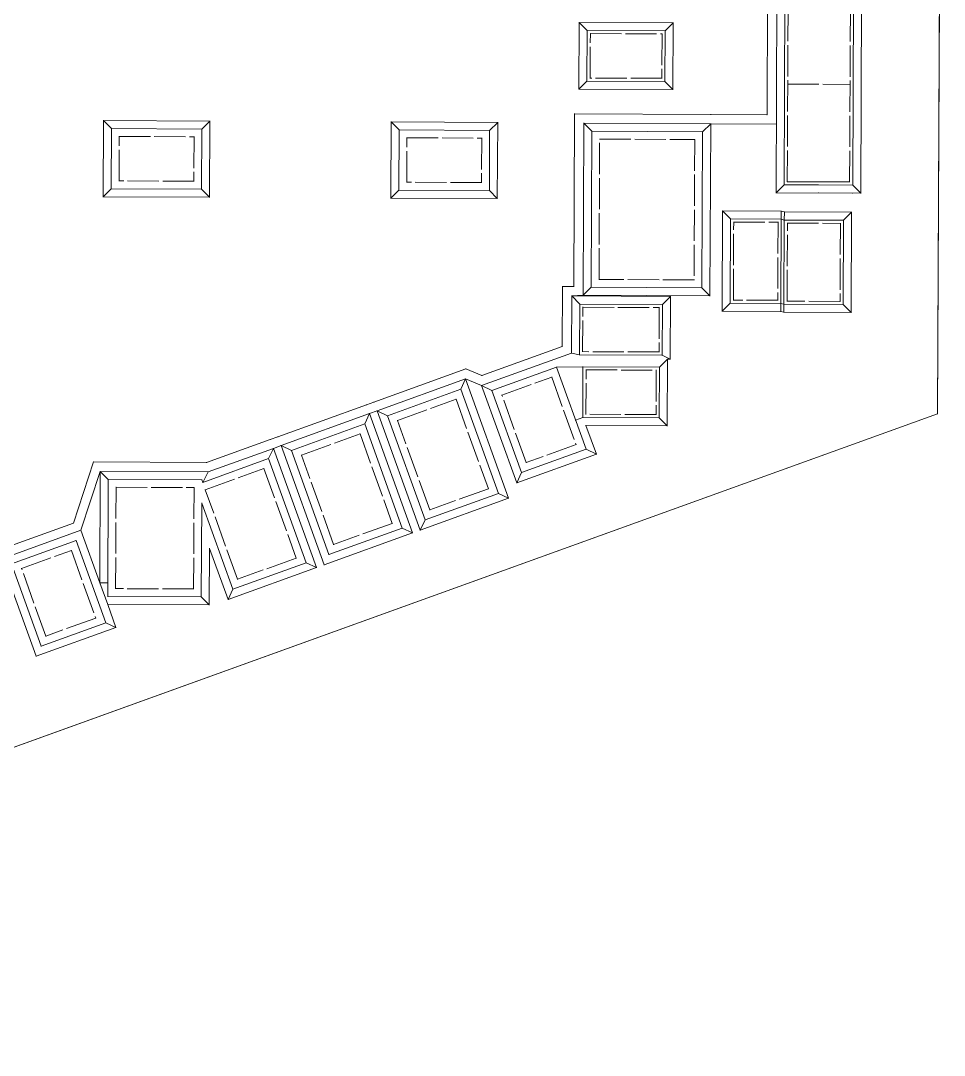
# Model space of a CAD drawing. Header units: metres. Extents: x 241585 to 241700, y 1156640 to 1156774.
# Drawn here: x 241640.4 to 241699.6, y 1156639.6 to 1156706 of the extents above; entities that cross this region are included whole.
import ezdxf

# ---------------------------------------------------------------- set-up
doc = ezdxf.new("R2010")
doc.units = ezdxf.units.M
doc.linetypes.add('DASHED', pattern=[2.25, 2, -0.25])
doc.layers.add('Velddata', color=7, linetype='Continuous')

# ---------------------------------------------------------------- blocks, each defined once
blk = doc.blocks.new('INVISIBLE')
at = {"color": 0, "linetype": 'Continuous', "lineweight": 9}
for p, q in [((-0.0125, 0), (0.0125, 0)), ((0, -0.0125), (0, 0.0125))]:
    blk.add_line(p, q, dxfattribs=at)

msp = doc.modelspace()

# ---------------------------------------------------------------- linework, layer by layer
at = {"layer": 'Velddata', "color": 1, "linetype": 'Continuous', "lineweight": 0}
for p, q in [((241699.627, 1156773.512, 28.23), (241699.2, 1156680.78, 28.23)), ((241688.258, 1156699.964, 29.43), (241688.437, 1156738.868, 29.43)), ((241675.867, 1156688.947, 29.43), (241675.918, 1156700.021, 29.43)), ((241675.918, 1156700.021, 29.43), (241684.648, 1156699.981, 29.43)), ((241684.648, 1156699.981, 29.43), (241688.258, 1156699.964, 29.43)), ((241684.646, 1156699.381, 28.23), (241688.855, 1156699.361, 28.23)), ((241675.12, 1156685.09, 29.43), (241675.137, 1156688.951, 29.43)), ((241675.867, 1156688.947, 29.43), (241675.137, 1156688.951, 29.43)), ((241675.735, 1156688.337, 28.23), (241676.465, 1156688.388, 28.23)), ((241669.969, 1156683.23, 29.43), (241675.12, 1156685.09, 29.43)), ((241663.052, 1156681.531, 29.43), (241668.943, 1156683.658, 29.43)), ((241668.943, 1156683.658, 29.43), (241669.969, 1156683.23, 29.43)), ((241668.927, 1156683.014, 28.23), (241669.953, 1156682.587, 28.23)), ((241656.891, 1156679.308, 29.43), (241662.563, 1156681.355, 29.43)), ((241662.563, 1156681.355, 29.43), (241663.052, 1156681.531, 29.43)), ((241662.563, 1156681.355, 29.43), (241662.563, 1156681.355, 29.43)), ((241699.2, 1156680.78, 28.23), (241585.229, 1156639.644, 28.23)), ((241662.766, 1156680.791, 28.23), (241663.256, 1156680.967, 28.23)), ((241652.322, 1156677.659, 29.43), (241656.402, 1156679.132, 29.43)), ((241656.402, 1156679.132, 29.43), (241656.891, 1156679.308, 29.43)), ((241656.402, 1156679.132, 29.43), (241656.402, 1156679.132, 29.43)), ((241656.605, 1156678.567, 28.23), (241657.095, 1156678.744, 28.23)), ((241643.777, 1156673.778, 29.43), (241645.069, 1156677.693, 29.43)), ((241645.069, 1156677.693, 29.43), (241652.322, 1156677.659, 29.43)), ((241644.256, 1156673.313, 28.23), (241645.502, 1156677.091, 28.23)), ((241638.945, 1156672.034, 29.43), (241643.777, 1156673.778, 29.43))]:
    msp.add_line(p, q, dxfattribs=at)
at = {"layer": 'Velddata', "color": 5, "linetype": 'Continuous', "lineweight": 0}
for p, q in [((241688.835, 1156694.956, 28.23), (241689.039, 1156739.326, 28.23)), ((241689.353, 1156695.469, 27.2), (241689.554, 1156739.324, 27.2)), ((241693.954, 1156739.303, 27.2), (241693.752, 1156695.449, 27.2)), ((241694.469, 1156739.301, 28.23), (241694.265, 1156694.931, 28.23)), ((241676.196, 1156701.605, 29.43), (241676.215, 1156705.885, 29.43)), ((241676.215, 1156705.885, 29.43), (241676.728, 1156705.367, 28.4)), ((241676.215, 1156705.885, 29.43), (241682.245, 1156705.857, 29.43)), ((241681.728, 1156705.344, 28.4), (241682.245, 1156705.857, 29.43)), ((241682.245, 1156705.857, 29.43), (241682.226, 1156701.577, 29.43)), ((241676.713, 1156702.117, 28.4), (241676.728, 1156705.367, 28.4)), ((241676.728, 1156705.367, 28.4), (241681.728, 1156705.344, 28.4)), ((241681.728, 1156705.344, 28.4), (241681.713, 1156702.094, 28.4)), ((241676.196, 1156701.605, 29.43), (241676.713, 1156702.117, 28.4)), ((241682.226, 1156701.577, 29.43), (241676.196, 1156701.605, 29.43)), ((241681.713, 1156702.094, 28.4), (241676.713, 1156702.117, 28.4)), ((241681.713, 1156702.094, 28.4), (241682.226, 1156701.577, 29.43)), ((241645.684, 1156694.705, 29.43), (241645.706, 1156699.585, 29.43)), ((241645.706, 1156699.585, 29.43), (241646.219, 1156699.068, 28.4)), ((241645.706, 1156699.585, 29.43), (241652.536, 1156699.554, 29.43)), ((241646.201, 1156695.218, 28.4), (241646.219, 1156699.068, 28.4)), ((241646.219, 1156699.068, 28.4), (241652.019, 1156699.041, 28.4)), ((241652.019, 1156699.041, 28.4), (241652.001, 1156695.191, 28.4)), ((241652.019, 1156699.041, 28.4), (241652.536, 1156699.554, 29.43)), ((241652.536, 1156699.554, 29.43), (241652.513, 1156694.674, 29.43)), ((241664.133, 1156694.62, 29.43), (241664.156, 1156699.5, 29.43)), ((241664.156, 1156699.5, 29.43), (241664.668, 1156698.983, 28.4)), ((241664.156, 1156699.5, 29.43), (241670.986, 1156699.469, 29.43)), ((241664.651, 1156695.133, 28.4), (241664.668, 1156698.983, 28.4)), ((241664.668, 1156698.983, 28.4), (241670.468, 1156698.956, 28.4)), ((241670.468, 1156698.956, 28.4), (241670.451, 1156695.106, 28.4)), ((241670.468, 1156698.956, 28.4), (241670.986, 1156699.469, 29.43)), ((241670.986, 1156699.469, 29.43), (241670.963, 1156694.589, 29.43)), ((241676.465, 1156688.388, 28.23), (241676.516, 1156699.418, 28.23)), ((241676.516, 1156699.418, 28.23), (241677.028, 1156698.901, 27.2)), ((241676.516, 1156699.418, 28.23), (241684.646, 1156699.381, 28.23)), ((241676.982, 1156688.901, 27.2), (241677.028, 1156698.901, 27.2)), ((241677.028, 1156698.901, 27.2), (241684.128, 1156698.868, 27.2)), ((241684.128, 1156698.868, 27.2), (241684.646, 1156699.381, 28.23)), ((241684.646, 1156699.381, 28.23), (241684.595, 1156688.351, 28.23)), ((241684.128, 1156698.868, 27.2), (241684.082, 1156688.868, 27.2)), ((241645.684, 1156694.705, 29.43), (241646.201, 1156695.218, 28.4)), ((241652.001, 1156695.191, 28.4), (241646.201, 1156695.218, 28.4)), ((241652.001, 1156695.191, 28.4), (241652.513, 1156694.674, 29.43)), ((241664.133, 1156694.62, 29.43), (241664.651, 1156695.133, 28.4)), ((241670.451, 1156695.106, 28.4), (241664.651, 1156695.133, 28.4)), ((241670.451, 1156695.106, 28.4), (241670.963, 1156694.589, 29.43)), ((241688.835, 1156694.956, 28.23), (241689.353, 1156695.469, 27.2)), ((241694.265, 1156694.931, 28.23), (241688.835, 1156694.956, 28.23)), ((241691.553, 1156695.459, 27.2), (241689.353, 1156695.469, 27.2)), ((241693.75, 1156694.934, 28.23), (241691.55, 1156694.944, 28.23)), ((241693.752, 1156695.449, 27.2), (241691.553, 1156695.459, 27.2)), ((241693.752, 1156695.449, 27.2), (241694.265, 1156694.931, 28.23)), ((241652.513, 1156694.674, 29.43), (241645.684, 1156694.705, 29.43)), ((241670.963, 1156694.589, 29.43), (241664.133, 1156694.62, 29.43)), ((241685.38, 1156687.362, 28.23), (241685.41, 1156693.792, 28.23)), ((241685.41, 1156693.792, 28.23), (241685.922, 1156693.275, 27.2)), ((241685.41, 1156693.792, 28.23), (241689.175, 1156693.775, 28.23)), ((241689.172, 1156693.26, 27.2), (241689.175, 1156693.775, 28.23)), ((241689.175, 1156693.775, 28.23), (241689.37, 1156693.724, 28.23)), ((241689.37, 1156693.724, 28.23), (241689.367, 1156693.209, 27.2)), ((241689.37, 1156693.724, 28.23), (241693.684, 1156693.704, 28.23)), ((241693.167, 1156693.191, 27.2), (241693.684, 1156693.704, 28.23)), ((241693.684, 1156693.704, 28.23), (241693.655, 1156687.274, 28.23)), ((241685.898, 1156687.875, 27.2), (241685.922, 1156693.275, 27.2)), ((241685.922, 1156693.275, 27.2), (241689.172, 1156693.26, 27.2)), ((241689.172, 1156693.26, 27.2), (241689.147, 1156687.86, 27.2)), ((241689.172, 1156693.26, 27.2), (241689.367, 1156693.209, 27.2)), ((241689.342, 1156687.809, 27.2), (241689.367, 1156693.209, 27.2)), ((241689.367, 1156693.209, 27.2), (241693.167, 1156693.191, 27.2)), ((241693.167, 1156693.191, 27.2), (241693.142, 1156687.791, 27.2)), ((241675.718, 1156684.668, 28.23), (241675.735, 1156688.337, 28.23)), ((241676.247, 1156687.819, 27.2), (241675.735, 1156688.337, 28.23)), ((241675.735, 1156688.337, 28.23), (241682.064, 1156688.307, 28.23)), ((241676.465, 1156688.388, 28.23), (241676.982, 1156688.901, 27.2)), ((241684.595, 1156688.351, 28.23), (241676.465, 1156688.388, 28.23)), ((241684.082, 1156688.868, 27.2), (241676.982, 1156688.901, 27.2)), ((241681.547, 1156687.795, 27.2), (241682.064, 1156688.307, 28.23)), ((241682.064, 1156688.307, 28.23), (241682.046, 1156684.29, 28.23)), ((241684.082, 1156688.868, 27.2), (241684.595, 1156688.351, 28.23)), ((241676.232, 1156684.569, 27.2), (241676.247, 1156687.819, 27.2)), ((241676.247, 1156687.819, 27.2), (241681.547, 1156687.795, 27.2)), ((241681.547, 1156687.795, 27.2), (241681.532, 1156684.545, 27.2)), ((241685.38, 1156687.362, 28.23), (241685.898, 1156687.875, 27.2)), ((241689.147, 1156687.86, 27.2), (241685.898, 1156687.875, 27.2)), ((241689.147, 1156687.86, 27.2), (241689.145, 1156687.345, 28.23)), ((241689.147, 1156687.86, 27.2), (241689.342, 1156687.809, 27.2)), ((241689.342, 1156687.809, 27.2), (241689.34, 1156687.294, 28.23)), ((241693.142, 1156687.791, 27.2), (241689.342, 1156687.809, 27.2)), ((241693.142, 1156687.791, 27.2), (241693.655, 1156687.274, 28.23)), ((241689.145, 1156687.345, 28.23), (241685.38, 1156687.362, 28.23)), ((241689.145, 1156687.345, 28.23), (241689.34, 1156687.294, 28.23)), ((241693.655, 1156687.274, 28.23), (241689.34, 1156687.294, 28.23)), ((241669.953, 1156682.587, 28.23), (241675.718, 1156684.668, 28.23)), ((241676.232, 1156684.569, 27.2), (241675.718, 1156684.668, 28.23)), ((241681.532, 1156684.545, 27.2), (241676.232, 1156684.569, 27.2)), ((241682.046, 1156684.29, 28.23), (241681.532, 1156684.545, 27.2)), ((241670.613, 1156682.277, 27.2), (241674.751, 1156683.771, 27.2)), ((241674.751, 1156683.771, 27.2), (241676.454, 1156683.801, 27.2)), ((241674.751, 1156683.771, 27.2), (241676.653, 1156678.504, 27.2)), ((241676.439, 1156680.551, 27.2), (241676.454, 1156683.801, 27.2)), ((241676.454, 1156683.801, 27.2), (241681.354, 1156683.779, 27.2)), ((241681.354, 1156683.779, 27.2), (241681.339, 1156680.529, 27.2)), ((241681.871, 1156684.291, 28.23), (241681.354, 1156683.779, 27.2)), ((241681.871, 1156684.291, 28.23), (241681.851, 1156680.011, 28.23)), ((241681.871, 1156684.291, 28.23), (241682.046, 1156684.29, 28.23)), ((241663.256, 1156680.967, 28.23), (241668.927, 1156683.014, 28.23)), ((241668.618, 1156682.355, 27.2), (241668.927, 1156683.014, 28.23)), ((241668.927, 1156683.014, 28.23), (241671.688, 1156675.367, 28.23)), ((241663.915, 1156680.658, 27.2), (241668.618, 1156682.355, 27.2)), ((241668.618, 1156682.355, 27.2), (241671.028, 1156675.677, 27.2)), ((241669.953, 1156682.587, 28.23), (241670.613, 1156682.277, 27.2)), ((241672.204, 1156676.351, 28.23), (241669.953, 1156682.587, 28.23)), ((241672.514, 1156677.01, 27.2), (241670.613, 1156682.277, 27.2)), ((241657.095, 1156678.744, 28.23), (241662.766, 1156680.791, 28.23)), ((241662.457, 1156680.132, 27.2), (241662.766, 1156680.791, 28.23)), ((241662.766, 1156680.791, 28.23), (241665.527, 1156673.144, 28.23)), ((241663.915, 1156680.658, 27.2), (241663.256, 1156680.967, 28.23)), ((241666.016, 1156673.32, 28.23), (241663.256, 1156680.967, 28.23)), ((241666.325, 1156673.979, 27.2), (241663.915, 1156680.658, 27.2)), ((241676.439, 1156680.551, 27.2), (241675.974, 1156680.384, 27.2)), ((241681.339, 1156680.529, 27.2), (241676.439, 1156680.551, 27.2)), ((241681.851, 1156680.011, 28.23), (241681.339, 1156680.529, 27.2)), ((241657.754, 1156678.434, 27.2), (241662.457, 1156680.132, 27.2)), ((241662.457, 1156680.132, 27.2), (241664.867, 1156673.453, 27.2)), ((241676.647, 1156680.035, 28.23), (241677.312, 1156678.194, 28.23)), ((241681.851, 1156680.011, 28.23), (241676.647, 1156680.035, 28.23)), ((241652.426, 1156677.059, 28.23), (241656.605, 1156678.567, 28.23)), ((241656.296, 1156677.908, 27.2), (241656.605, 1156678.567, 28.23)), ((241656.605, 1156678.567, 28.23), (241659.365, 1156670.92, 28.23)), ((241657.095, 1156678.744, 28.23), (241657.754, 1156678.434, 27.2)), ((241659.855, 1156671.096, 28.23), (241657.095, 1156678.744, 28.23)), ((241660.164, 1156671.756, 27.2), (241657.754, 1156678.434, 27.2)), ((241676.653, 1156678.504, 27.2), (241672.514, 1156677.01, 27.2)), ((241676.653, 1156678.504, 27.2), (241677.312, 1156678.194, 28.23)), ((241652.073, 1156676.384, 27.2), (241656.296, 1156677.908, 27.2)), ((241656.296, 1156677.908, 27.2), (241658.706, 1156671.23, 27.2)), ((241677.312, 1156678.194, 28.23), (241672.204, 1156676.351, 28.23)), ((241645.47, 1156669.95, 28.23), (241645.502, 1156677.091, 28.23)), ((241645.502, 1156677.091, 28.23), (241646.015, 1156676.573, 27.2)), ((241645.502, 1156677.091, 28.23), (241652.426, 1156677.059, 28.23)), ((241652.073, 1156676.384, 27.2), (241652.426, 1156677.059, 28.23)), ((241672.204, 1156676.351, 28.23), (241672.514, 1156677.01, 27.2)), ((241645.981, 1156669.073, 27.2), (241646.015, 1156676.573, 27.2)), ((241646.015, 1156676.573, 27.2), (241652.015, 1156676.546, 27.2)), ((241652.015, 1156676.546, 27.2), (241652.073, 1156676.384, 27.2)), ((241652.008, 1156675.06, 27.2), (241651.98, 1156669.046, 27.2)), ((241654.003, 1156669.532, 27.2), (241652.008, 1156675.06, 27.2)), ((241671.688, 1156675.367, 28.23), (241666.016, 1156673.32, 28.23)), ((241671.028, 1156675.677, 27.2), (241666.325, 1156673.979, 27.2)), ((241671.028, 1156675.677, 27.2), (241671.688, 1156675.367, 28.23)), ((241666.016, 1156673.32, 28.23), (241666.325, 1156673.979, 27.2)), ((241639.148, 1156671.469, 28.23), (241644.256, 1156673.313, 28.23)), ((241644.256, 1156673.313, 28.23), (241645.47, 1156669.95, 28.23)), ((241665.527, 1156673.144, 28.23), (241659.855, 1156671.096, 28.23)), ((241664.867, 1156673.453, 27.2), (241660.164, 1156671.756, 27.2)), ((241664.867, 1156673.453, 27.2), (241665.527, 1156673.144, 28.23)), ((241639.807, 1156671.16, 27.2), (241643.946, 1156672.654, 27.2)), ((241643.946, 1156672.654, 27.2), (241645.847, 1156667.386, 27.2)), ((241652.51, 1156672.153, 28.23), (241652.493, 1156668.528, 28.23)), ((241653.694, 1156668.873, 28.23), (241652.51, 1156672.153, 28.23)), ((241641.399, 1156665.233, 28.23), (241639.148, 1156671.469, 28.23)), ((241641.709, 1156665.892, 27.2), (241639.807, 1156671.16, 27.2)), ((241658.706, 1156671.23, 27.2), (241654.003, 1156669.532, 27.2)), ((241658.706, 1156671.23, 27.2), (241659.365, 1156670.92, 28.23)), ((241659.365, 1156670.92, 28.23), (241653.694, 1156668.873, 28.23)), ((241645.47, 1156669.95, 28.23), (241645.985, 1156669.947, 27.2)), ((241645.978, 1156668.558, 28.23), (241645.47, 1156669.95, 28.23)), ((241651.98, 1156669.046, 27.2), (241645.981, 1156669.073, 27.2)), ((241652.493, 1156668.528, 28.23), (241651.98, 1156669.046, 27.2)), ((241653.694, 1156668.873, 28.23), (241654.003, 1156669.532, 27.2)), ((241645.978, 1156668.558, 28.23), (241646.507, 1156667.077, 28.23)), ((241652.493, 1156668.528, 28.23), (241645.978, 1156668.558, 28.23)), ((241646.507, 1156667.077, 28.23), (241641.399, 1156665.233, 28.23)), ((241645.847, 1156667.386, 27.2), (241641.709, 1156665.892, 27.2)), ((241645.847, 1156667.386, 27.2), (241646.507, 1156667.077, 28.23))]:
    msp.add_line(p, q, dxfattribs=at)
at = {"layer": 'Velddata', "color": 6, "linetype": 'DASHED', "lineweight": 0}
for p, q in [((241689.553, 1156695.668, 27.2), (241689.754, 1156739.123, 27.2)), ((241693.553, 1156695.65, 27.2), (241693.754, 1156739.104, 27.2)), ((241676.914, 1156702.316, 28.4), (241676.927, 1156705.166, 28.4)), ((241676.927, 1156705.166, 28.4), (241681.527, 1156705.145, 28.4)), ((241681.527, 1156705.145, 28.4), (241681.514, 1156702.295, 28.4)), ((241681.514, 1156702.295, 28.4), (241676.914, 1156702.316, 28.4)), ((241689.582, 1156701.923, 27.2), (241693.582, 1156701.905, 27.2)), ((241646.703, 1156695.715, 28.4), (241646.716, 1156698.565, 28.4)), ((241646.716, 1156698.565, 28.4), (241651.516, 1156698.543, 28.4)), ((241651.516, 1156698.543, 28.4), (241651.503, 1156695.693, 28.4)), ((241665.153, 1156695.63, 28.4), (241665.166, 1156698.48, 28.4)), ((241665.166, 1156698.48, 28.4), (241669.966, 1156698.458, 28.4)), ((241669.966, 1156698.458, 28.4), (241669.953, 1156695.608, 28.4)), ((241677.484, 1156689.399, 27.2), (241677.526, 1156698.398, 27.2)), ((241677.526, 1156698.398, 27.2), (241683.626, 1156698.37, 27.2)), ((241683.626, 1156698.37, 27.2), (241683.584, 1156689.37, 27.2)), ((241651.503, 1156695.693, 28.4), (241646.703, 1156695.715, 28.4)), ((241669.953, 1156695.608, 28.4), (241665.153, 1156695.63, 28.4)), ((241689.553, 1156695.668, 27.2), (241691.553, 1156695.659, 27.2)), ((241691.553, 1156695.659, 27.2), (241693.553, 1156695.65, 27.2)), ((241686.098, 1156688.074, 27.2), (241686.121, 1156693.074, 27.2)), ((241686.121, 1156693.074, 27.2), (241688.971, 1156693.061, 27.2)), ((241688.971, 1156693.061, 27.2), (241688.948, 1156688.061, 27.2)), ((241689.543, 1156688.008, 27.2), (241689.566, 1156693.008, 27.2)), ((241689.566, 1156693.008, 27.2), (241692.966, 1156692.992, 27.2)), ((241692.966, 1156692.992, 27.2), (241692.943, 1156687.992, 27.2)), ((241683.584, 1156689.37, 27.2), (241677.484, 1156689.399, 27.2)), ((241688.948, 1156688.061, 27.2), (241686.098, 1156688.074, 27.2)), ((241692.943, 1156687.992, 27.2), (241689.543, 1156688.008, 27.2)), ((241676.433, 1156684.768, 27.2), (241676.446, 1156687.618, 27.2)), ((241676.446, 1156687.618, 27.2), (241681.346, 1156687.596, 27.2)), ((241681.346, 1156687.596, 27.2), (241681.333, 1156684.746, 27.2)), ((241681.333, 1156684.746, 27.2), (241676.433, 1156684.768, 27.2)), ((241671.253, 1156681.977, 27.2), (241674.451, 1156683.131, 27.2)), ((241674.451, 1156683.131, 27.2), (241676.013, 1156678.804, 27.2)), ((241676.64, 1156680.75, 27.2), (241676.653, 1156683.6, 27.2)), ((241676.653, 1156683.6, 27.2), (241681.153, 1156683.58, 27.2)), ((241681.153, 1156683.58, 27.2), (241681.14, 1156680.73, 27.2)), ((241664.555, 1156680.357, 27.2), (241668.317, 1156681.715, 27.2)), ((241668.317, 1156681.715, 27.2), (241670.388, 1156675.977, 27.2)), ((241672.814, 1156677.65, 27.2), (241671.253, 1156681.977, 27.2)), ((241666.626, 1156674.619, 27.2), (241664.555, 1156680.357, 27.2)), ((241681.14, 1156680.73, 27.2), (241676.64, 1156680.75, 27.2)), ((241658.394, 1156678.133, 27.2), (241662.156, 1156679.491, 27.2)), ((241662.156, 1156679.491, 27.2), (241664.227, 1156673.754, 27.2)), ((241676.013, 1156678.804, 27.2), (241672.814, 1156677.65, 27.2)), ((241660.465, 1156672.396, 27.2), (241658.394, 1156678.133, 27.2)), ((241652.233, 1156675.91, 27.2), (241655.995, 1156677.268, 27.2)), ((241655.995, 1156677.268, 27.2), (241658.066, 1156671.53, 27.2)), ((241646.483, 1156669.571, 27.2), (241646.513, 1156676.071, 27.2)), ((241646.513, 1156676.071, 27.2), (241651.513, 1156676.048, 27.2)), ((241651.513, 1156676.048, 27.2), (241651.483, 1156669.548, 27.2)), ((241654.304, 1156670.172, 27.2), (241652.233, 1156675.91, 27.2)), ((241670.388, 1156675.977, 27.2), (241666.626, 1156674.619, 27.2)), ((241664.227, 1156673.754, 27.2), (241660.465, 1156672.396, 27.2)), ((241640.448, 1156670.859, 27.2), (241643.646, 1156672.014, 27.2)), ((241643.646, 1156672.014, 27.2), (241645.207, 1156667.687, 27.2)), ((241658.066, 1156671.53, 27.2), (241654.304, 1156670.172, 27.2)), ((241642.009, 1156666.533, 27.2), (241640.448, 1156670.859, 27.2)), ((241651.483, 1156669.548, 27.2), (241646.483, 1156669.571, 27.2)), ((241645.207, 1156667.687, 27.2), (241642.009, 1156666.533, 27.2))]:
    msp.add_line(p, q, dxfattribs=at)
at = {"layer": 'Velddata', "color": 7, "linetype": 'Continuous', "lineweight": 5}
msp.add_polyline3d([(241585.848, 1156774.036, 29.43), (241640.003, 1156773.787, 29.43), (241687.937, 1156773.566, 29.43), (241688.447, 1156773.564, 29.43), (241699.627, 1156773.512, 29.43), (241699.2, 1156680.78, 29.43), (241585.229, 1156639.644, 29.43), (241585.302, 1156655.388, 29.43), (241585.305, 1156655.988, 29.43), (241585.484, 1156694.982, 29.43), (241585.848, 1156774.036, 29.43)], close=True, dxfattribs=at)

# ---------------------------------------------------------------- block references
at = {"layer": 'Velddata', "color": 5, "linetype": 'Continuous', "lineweight": 9}
for p in [(241676.215, 1156705.885, 29.43), (241682.245, 1156705.857, 29.43), (241676.728, 1156705.367, 28.4), (241681.728, 1156705.344, 28.4), (241676.196, 1156701.605, 29.43), (241676.713, 1156702.117, 28.4), (241681.713, 1156702.094, 28.4), (241682.226, 1156701.577, 29.43), (241645.706, 1156699.585, 29.43), (241652.536, 1156699.554, 29.43), (241646.219, 1156699.068, 28.4), (241652.019, 1156699.041, 28.4), (241664.156, 1156699.5, 29.43), (241664.668, 1156698.983, 28.4), (241670.468, 1156698.956, 28.4), (241670.986, 1156699.469, 29.43), (241676.516, 1156699.418, 28.23), (241677.028, 1156698.901, 27.2), (241684.646, 1156699.381, 28.23), (241684.128, 1156698.868, 27.2), (241646.201, 1156695.218, 28.4), (241652.001, 1156695.191, 28.4), (241664.651, 1156695.133, 28.4), (241670.451, 1156695.106, 28.4), (241688.835, 1156694.956, 28.23), (241689.353, 1156695.469, 27.2), (241691.55, 1156694.944, 28.23), (241691.553, 1156695.459, 27.2), (241693.75, 1156694.934, 28.23), (241693.752, 1156695.449, 27.2), (241694.265, 1156694.931, 28.23), (241645.684, 1156694.705, 29.43), (241652.513, 1156694.674, 29.43), (241664.133, 1156694.62, 29.43), (241670.963, 1156694.589, 29.43), (241685.41, 1156693.792, 28.23), (241689.175, 1156693.775, 28.23), (241689.37, 1156693.724, 28.23), (241693.684, 1156693.704, 28.23), (241685.922, 1156693.275, 27.2), (241689.172, 1156693.26, 27.2), (241689.367, 1156693.209, 27.2), (241693.167, 1156693.191, 27.2), (241675.735, 1156688.337, 28.23), (241676.465, 1156688.388, 28.23), (241676.982, 1156688.901, 27.2), (241682.064, 1156688.307, 28.23), (241684.082, 1156688.868, 27.2), (241684.595, 1156688.351, 28.23), (241676.247, 1156687.819, 27.2), (241681.547, 1156687.795, 27.2), (241685.898, 1156687.875, 27.2), (241689.147, 1156687.86, 27.2), (241689.342, 1156687.809, 27.2), (241693.142, 1156687.791, 27.2), (241685.38, 1156687.362, 28.23), (241689.145, 1156687.345, 28.23), (241689.34, 1156687.294, 28.23), (241693.655, 1156687.274, 28.23), (241675.718, 1156684.668, 28.23), (241676.232, 1156684.569, 27.2), (241681.532, 1156684.545, 27.2), (241681.871, 1156684.291, 28.23), (241682.046, 1156684.29, 28.23), (241674.751, 1156683.771, 27.2), (241676.454, 1156683.801, 27.2), (241681.354, 1156683.779, 27.2), (241668.927, 1156683.014, 28.23), (241668.618, 1156682.355, 27.2), (241669.953, 1156682.587, 28.23), (241670.613, 1156682.277, 27.2), (241662.766, 1156680.791, 28.23), (241663.256, 1156680.967, 28.23), (241663.915, 1156680.658, 27.2), (241675.974, 1156680.384, 27.2), (241676.439, 1156680.551, 27.2), (241681.339, 1156680.529, 27.2), (241662.457, 1156680.132, 27.2), (241676.647, 1156680.035, 28.23), (241681.851, 1156680.011, 28.23), (241656.605, 1156678.567, 28.23), (241657.095, 1156678.744, 28.23), (241657.754, 1156678.434, 27.2), (241676.653, 1156678.504, 27.2), (241656.296, 1156677.908, 27.2), (241677.312, 1156678.194, 28.23), (241645.502, 1156677.091, 28.23), (241652.426, 1156677.059, 28.23), (241672.514, 1156677.01, 27.2), (241646.015, 1156676.573, 27.2), (241652.015, 1156676.546, 27.2), (241652.073, 1156676.384, 27.2), (241672.204, 1156676.351, 28.23), (241671.028, 1156675.677, 27.2), (241652.008, 1156675.06, 27.2), (241671.688, 1156675.367, 28.23), (241666.325, 1156673.979, 27.2), (241644.256, 1156673.313, 28.23), (241664.867, 1156673.453, 27.2), (241665.527, 1156673.144, 28.23), (241666.016, 1156673.32, 28.23), (241643.946, 1156672.654, 27.2), (241652.51, 1156672.153, 28.23), (241660.164, 1156671.756, 27.2), (241658.706, 1156671.23, 27.2), (241659.855, 1156671.096, 28.23), (241659.365, 1156670.92, 28.23), (241645.47, 1156669.95, 28.23), (241645.985, 1156669.947, 27.2), (241645.981, 1156669.073, 27.2), (241651.98, 1156669.046, 27.2), (241654.003, 1156669.532, 27.2), (241645.978, 1156668.558, 28.23), (241652.493, 1156668.528, 28.23), (241653.694, 1156668.873, 28.23), (241645.847, 1156667.386, 27.2), (241646.507, 1156667.077, 28.23), (241641.709, 1156665.892, 27.2), (241641.399, 1156665.233, 28.23)]:
    msp.add_blockref('INVISIBLE', p, dxfattribs=at)
at = {"layer": 'Velddata', "color": 6, "linetype": 'Continuous', "lineweight": 9}
for p in [(241676.927, 1156705.166, 28.4), (241681.527, 1156705.145, 28.4), (241676.914, 1156702.316, 28.4), (241681.514, 1156702.295, 28.4), (241689.582, 1156701.923, 27.2), (241693.582, 1156701.905, 27.2), (241646.716, 1156698.565, 28.4), (241651.516, 1156698.543, 28.4), (241665.166, 1156698.48, 28.4), (241669.966, 1156698.458, 28.4), (241677.526, 1156698.398, 27.2), (241683.626, 1156698.37, 27.2), (241646.703, 1156695.715, 28.4), (241651.503, 1156695.693, 28.4), (241665.153, 1156695.63, 28.4), (241669.953, 1156695.608, 28.4), (241689.553, 1156695.668, 27.2), (241691.553, 1156695.659, 27.2), (241693.553, 1156695.65, 27.2), (241686.121, 1156693.074, 27.2), (241688.971, 1156693.061, 27.2), (241689.566, 1156693.008, 27.2), (241692.966, 1156692.992, 27.2), (241677.484, 1156689.399, 27.2), (241683.584, 1156689.37, 27.2), (241676.446, 1156687.618, 27.2), (241686.098, 1156688.074, 27.2), (241688.948, 1156688.061, 27.2), (241689.543, 1156688.008, 27.2), (241692.943, 1156687.992, 27.2), (241681.346, 1156687.596, 27.2), (241676.433, 1156684.768, 27.2), (241681.333, 1156684.746, 27.2), (241674.451, 1156683.131, 27.2), (241676.653, 1156683.6, 27.2), (241681.153, 1156683.58, 27.2), (241668.317, 1156681.715, 27.2), (241671.253, 1156681.977, 27.2), (241664.555, 1156680.357, 27.2), (241676.64, 1156680.75, 27.2), (241681.14, 1156680.73, 27.2), (241662.156, 1156679.491, 27.2), (241676.013, 1156678.804, 27.2), (241658.394, 1156678.133, 27.2), (241655.995, 1156677.268, 27.2), (241672.814, 1156677.65, 27.2), (241646.513, 1156676.071, 27.2), (241651.513, 1156676.048, 27.2), (241652.233, 1156675.91, 27.2), (241670.388, 1156675.977, 27.2), (241666.626, 1156674.619, 27.2), (241664.227, 1156673.754, 27.2), (241660.465, 1156672.396, 27.2), (241643.646, 1156672.014, 27.2), (241658.066, 1156671.53, 27.2), (241640.448, 1156670.859, 27.2), (241654.304, 1156670.172, 27.2), (241646.483, 1156669.571, 27.2), (241651.483, 1156669.548, 27.2), (241645.207, 1156667.687, 27.2), (241642.009, 1156666.533, 27.2)]:
    msp.add_blockref('INVISIBLE', p, dxfattribs=at)
at = {"layer": 'Velddata', "color": 1, "linetype": 'Continuous', "lineweight": 9}
for p in [(241675.918, 1156700.021, 29.43), (241684.648, 1156699.981, 29.43), (241688.258, 1156699.964, 29.43), (241688.855, 1156699.361, 28.23), (241675.137, 1156688.951, 29.43), (241675.867, 1156688.947, 29.43), (241675.12, 1156685.09, 29.43), (241668.943, 1156683.658, 29.43), (241669.969, 1156683.23, 29.43), (241662.563, 1156681.355, 29.43), (241662.563, 1156681.355, 29.43), (241663.052, 1156681.531, 29.43), (241699.2, 1156680.78, 28.23), (241656.402, 1156679.132, 29.43), (241656.402, 1156679.132, 29.43), (241656.891, 1156679.308, 29.43), (241645.069, 1156677.693, 29.43), (241652.322, 1156677.659, 29.43), (241643.777, 1156673.778, 29.43)]:
    msp.add_blockref('INVISIBLE', p, dxfattribs=at)

doc.saveas('drawing.dxf')
